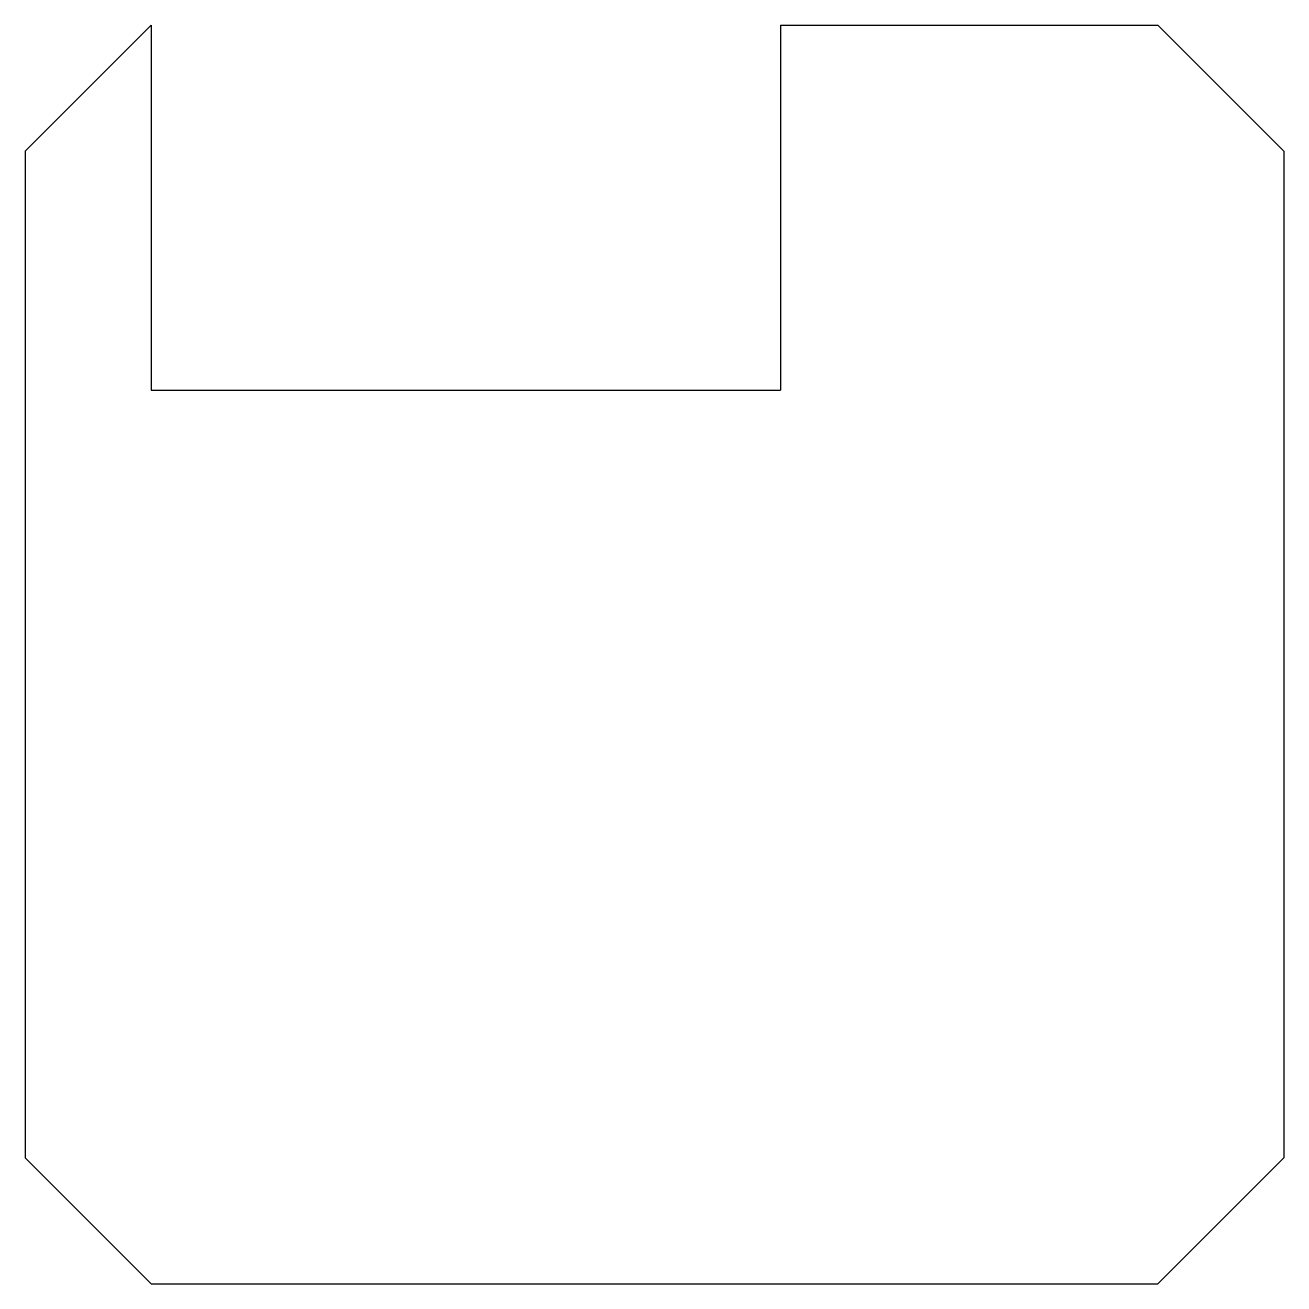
# Model space of a CAD drawing. Header units: millimetres. Extents: x -60 to 60, y -60 to 60.
import ezdxf

# ---------------------------------------------------------------- set-up
doc = ezdxf.new("R2010")
doc.units = ezdxf.units.MM

msp = doc.modelspace()

# ---------------------------------------------------------------- linework, layer by layer
at = {"color": 7, "linetype": 'Continuous'}
for p, q in [((-48, 60), (-60, 48)), ((-48, 60), (-48, 25.2)), ((12, 60), (48, 60)), ((12, 60), (12, 25.2)), ((48, 60), (60, 48)), ((-60, 48), (-60, -48)), ((60, 48), (60, -48)), ((-48, 25.2), (12, 25.2)), ((-60, -48), (-48, -60)), ((48, -60), (60, -48)), ((-48, -60), (48, -60))]:
    msp.add_line(p, q, dxfattribs=at)

doc.saveas('drawing.dxf')
